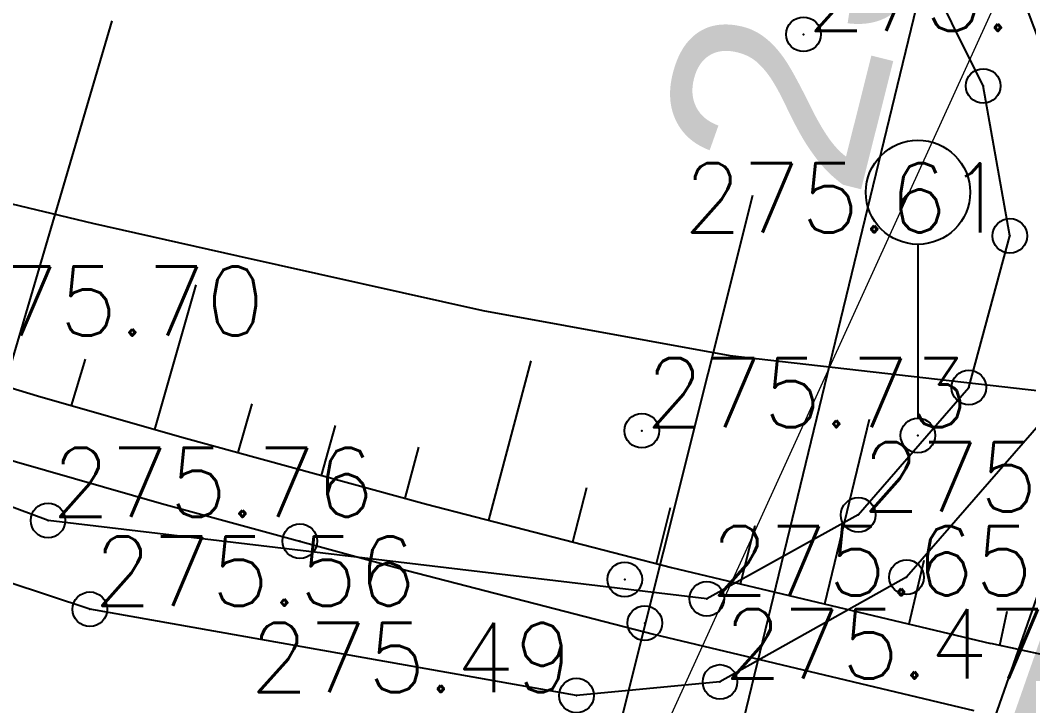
# Model space of a CAD drawing. Header units: millimetres. Extents: x 524954 to 526204, y 9523489 to 9524010.
# Drawn here: x 525419.52 to 525434.09, y 9523661.08 to 9523670.98 of the extents above; entities that cross this region are included whole.
import ezdxf
from ezdxf.enums import TextEntityAlignment as Align

# ---------------------------------------------------------------- set-up
doc = ezdxf.new("R2010")
doc.units = ezdxf.units.MM
doc.header["$PDMODE"] = 32
doc.header["$PDSIZE"] = 0.5
for name, color, linetype in [('Bord_Route_Existante', 6, 'Continuous'), ("Route - Bretelle d'entrée - Restitution en plan - GEM_Berme", 7, 'Continuous'), ("Route - Bretelle d'entrée - Restitution en plan - Talus remblais", 94, 'Continuous'), ("Route - Bretelle d'entrée - Tabulations", 7, 'Continuous'), ("Route - Bretelle d'entrée - Textes - Arcs", 5, 'Continuous'), ("Route - Bretelle d'entrée - Textes - Tabulations", 5, 'Continuous'), ('Route - Bretelle de sortie - Construction', 7, 'Continuous'), ('Route - Bretelle de sortie - Textes - Arcs', 7, 'Continuous'), ('Route - Route de la corniche de Brazzaville - Restitution en plan - GEM_Berme', 7, 'Continuous'), ('Route - Route de la corniche de Brazzaville - Restitution en plan - GEM_Bretelle', 7, 'Continuous'), ('Route - Route de la corniche de Brazzaville - Restitution en plan - Talus remblais', 94, 'Continuous'), ('Signalisation', 7, 'Continuous'), ('TopoAlt', 3, 'Continuous'), ('TOPOJIS', 7, 'Continuous')]:
    doc.layers.add(name, color=color, linetype=linetype)
doc.layers.add('Bord_Route_Existante_POLY3D', color=6, linetype='Continuous', plot=False)
doc.layers.add('Trottoir', color=7, linetype='Continuous', true_color=0xff6666)
doc.styles.add('Affichages route', font='arial.ttf', dxfattribs={"height": 0.5})
doc.styles.add('Cotation', font='arial.ttf')
doc.styles.add('Simplex 1.0', font='Simplex.shx', dxfattribs={"width": 0.99, "height": 1})
doc.dimstyles.new('BRAZZAVILLE', dxfattribs={"dimtxt": 0.15, "dimasz": 0.2, "dimexe": 0.5, "dimexo": 0.5, "dimgap": 0.5, "dimtad": 0, "dimzin": 0, "dimdsep": 46, "dimtxsty": 'Cotation', "dimsah": 1, "dimcen": 0.1, "dimse1": 1, "dimse2": 1, "dimclrd": 1, "dimclre": 256, "dimclrt": 1, "dimaunit": 2, "dimazin": 0, "dimtfac": 1, "dimtdec": 4, "dimtofl": 0, "dimtmove": 0, "dimatfit": 1, "dimfxl": 1, "dimtolj": 1, "dimtzin": 0, "dimlwd": 0, "dimlwe": 0, "dimarcsym": 0})

# ---------------------------------------------------------------- blocks, each defined once
blk = doc.blocks.new('TCPOINT M')
at = {"color": 0}
blk.add_point((0, 0), dxfattribs=at)
at = {"layer": 'TopoAlt', "style": 'Simplex 1.0', "width": 0.99}
blk.add_attdef('ALT', (0.15, 0.15), '', height=1, dxfattribs=at)
blk = doc.blocks.new('r023')
at = {"color": 0, "linetype": 'Continuous'}
blk.add_line((0, 2.75992), (0, 0.25), dxfattribs=at)
blk.add_circle((0.000131, 3.513147), 0.752976, dxfattribs=at)
at = {"color": 0}
blk.add_circle((0, 0), 0.25, dxfattribs=at)
blk = doc.blocks.new('MENSURA_TALSYMm_6')
at = {"layer": 'Route - Route de la corniche de Brazzaville - Restitution en plan - Talus remblais'}
for p, q in [((525421.464, 9523665.07), (525422.059, 9523667.158)), ((525420.262, 9523665.415), (525420.461, 9523666.084)), ((525426.288, 9523663.758), (525426.899, 9523666.059)), ((525422.668, 9523664.735), (525422.868, 9523665.441)), ((525423.873, 9523664.405), (525424.072, 9523665.127)), ((525431.14, 9523662.55), (525431.785, 9523665.22)), ((525425.079, 9523664.075), (525425.277, 9523664.813)), ((525427.499, 9523663.446), (525427.701, 9523664.229)), ((525428.709, 9523663.135), (525428.911, 9523663.941)), ((525429.924, 9523662.841), (525430.133, 9523663.682)), ((525432.356, 9523662.26), (525432.576, 9523663.18))]:
    blk.add_line(p, q, dxfattribs=at)
blk = doc.blocks.new('MENSURA_TALSYMm_18')
at = {"layer": "Route - Bretelle d'entrée - Restitution en plan - Talus remblais"}
blk.add_line((525433.667, 9523661.951), (525433.775, 9523662.444), dxfattribs=at)
blk = doc.blocks.new('*D61')
at = {"layer": 'Defpoints', "color": 0, "transparency": 16777216}
for p in [(525446.579, 9523699.692), (525365.743, 9523685.911), (525427.473, 9523657.774)]:
    blk.add_point(p, dxfattribs=at)
at = {"layer": 'Route - Bretelle de sortie - Construction', "color": 1, "lineweight": 0, "transparency": 16777216}
for p, q in [((525365.951, 9523686.366), (525385.057, 9523728.283)), ((525387.579, 9523726.584), (525399.8, 9523721.013)), ((525443.849, 9523700.936), (525431.628, 9523706.506)), ((525427.68, 9523658.229), (525446.786, 9523700.147))]:
    blk.add_line(p, q, dxfattribs=at)
at = {"layer": 'Route - Bretelle de sortie - Construction', "color": 1, "transparency": 16777216}
for points in [[(525387.786, 9523727.039), (525387.372, 9523726.129), (525384.849, 9523727.828)], [(525444.056, 9523701.391), (525443.642, 9523700.481), (525446.579, 9523699.692)]]:
    blk.add_solid(points, dxfattribs=at)
at = {"layer": 'Route - Bretelle de sortie - Construction', "color": 1, "transparency": 16777216, "insert": (525415.714, 9523713.76), "char_height": 3, "attachment_point": 5, "rotation": 335.4966, "style": 'Cotation'}
blk.add_mtext("\\A1;Zone d'acélération\\P70.00 m", dxfattribs=at)

msp = doc.modelspace()

# ---------------------------------------------------------------- linework, layer by layer
at = {"layer": 'Bord_Route_Existante', "flags": 128}
msp.add_lwpolyline([(525423.507, 9523682.529), (525432.528, 9523673.917), (525433.655, 9523672.219), (525434.746, 9523669.32), (525434.997, 9523667.278), (525434.359, 9523665.279), (525432.321, 9523662.935), (525429.626, 9523661.422), (525427.553, 9523661.225), (525420.526, 9523662.472), (525402.567, 9523668.413), (525391.735, 9523673.94), (525376.752, 9523682.462), (525370.67, 9523685.917)], dxfattribs=at)
at = {"layer": 'Bord_Route_Existante_POLY3D'}
msp.add_polyline3d([(525343.726, 9523728.156, 275.49), (525351.8, 9523723.613, 275.47), (525360.975, 9523718.45, 275.42), (525364.67, 9523716.372, 275.47), (525370.171, 9523713.28, 275.31), (525376.191, 9523709.871, 275.3), (525380.713, 9523707.33, 275.28), (525389.505, 9523702.482, 275.2), (525412.422, 9523689.465, 275.19), (525421.867, 9523683.787, 275.25), (525423.507, 9523682.529, 275.21), (525432.528, 9523673.917, 275.38), (525433.655, 9523672.219, 275.41), (525434.746, 9523669.32, 275.44), (525434.997, 9523667.278, 275.44), (525434.359, 9523665.279, 275.47), (525432.321, 9523662.935, 275.48), (525429.626, 9523661.422, 275.47), (525427.553, 9523661.225, 275.49), (525420.526, 9523662.472, 275.56), (525402.567, 9523668.413, 275.64), (525391.735, 9523673.94, 275.68), (525376.752, 9523682.462, 275.81), (525370.67, 9523685.917, 275.85)], dxfattribs=at)
at = {"layer": "Route - Bretelle d'entrée - Restitution en plan - GEM_Berme", "flags": 128}
msp.add_lwpolyline([(525467.651, 9523656.441), (525462.693, 9523657.093), (525457.736, 9523657.745), (525455.479, 9523658.041), (525451.725, 9523658.565), (525447.981, 9523659.149), (525443.147, 9523659.993), (525438.331, 9523660.937), (525433.539, 9523661.979)], dxfattribs=at)
at = {"layer": "Route - Bretelle d'entrée - Tabulations"}
for p, q in [((525415.199, 9523651.788), (525420.847, 9523670.974)), ((525425.246, 9523649.054), (525430.098, 9523668.456))]:
    msp.add_line(p, q, dxfattribs=at)
at = {"layer": "Route - Bretelle d'entrée - Textes - Arcs"}
msp.add_line((525429.352, 9523658.341), (525445.849, 9523726.37), dxfattribs=at)
at = {"layer": 'Route - Bretelle de sortie - Textes - Arcs'}
msp.add_line((525424.782, 9523635.753), (525447.924, 9523701.817), dxfattribs=at)
at = {"layer": 'Route - Route de la corniche de Brazzaville - Restitution en plan - GEM_Berme', "flags": 128}
msp.add_lwpolyline([(525373.254, 9523686.755), (525376.547, 9523684.803), (525380.647, 9523682.432), (525384.797, 9523680.143), (525388.994, 9523677.936), (525393.236, 9523675.812), (525397.522, 9523673.773), (525401.851, 9523671.818), (525403.965, 9523670.902), (525406.088, 9523670.006), (525410.711, 9523668.4), (525415.228, 9523666.933), (525419.771, 9523665.556), (525421.855, 9523664.958), (525425.385, 9523663.991), (525428.928, 9523663.078), (525433.539, 9523661.978)], dxfattribs=at)
at = {"layer": 'Route - Route de la corniche de Brazzaville - Restitution en plan - GEM_Bretelle', "flags": 128}
msp.add_lwpolyline([(525349.51, 9523697.857), (525358.481, 9523693.411), (525360.58, 9523692.371), (525367.452, 9523688.965), (525369.446, 9523687.85), (525376.06, 9523683.929), (525380.179, 9523681.549), (525384.346, 9523679.25), (525388.561, 9523677.034), (525392.821, 9523674.902), (525397.126, 9523672.855), (525401.473, 9523670.893), (525403.596, 9523669.972), (525405.728, 9523669.073), (525410.371, 9523667.46), (525414.906, 9523665.986), (525419.468, 9523664.603), (525421.561, 9523664.002), (525425.106, 9523663.031), (525428.664, 9523662.114), (525433.293, 9523661.008)], dxfattribs=at)
at = {"layer": 'Route - Route de la corniche de Brazzaville - Restitution en plan - Talus remblais', "flags": 128}
msp.add_lwpolyline([(525388.994, 9523677.936), (525392.56, 9523676.987), (525393.549, 9523676.499), (525397.897, 9523674.639), (525402.42, 9523673.212), (525404.614, 9523672.536), (525406.754, 9523671.73), (525411.398, 9523670.295), (525415.982, 9523669.15), (525420.563, 9523668.049), (525422.662, 9523667.578), (525426.2, 9523666.79), (525429.767, 9523666.136), (525434.455, 9523665.602)], dxfattribs=at)
at = {"layer": 'Trottoir', "flags": 128}
for points in [[(525431.623, 9523663.835), (525429.435, 9523662.623), (525419.921, 9523663.756), (525410.527, 9523667.251), (525402.929, 9523669.968), (525392.531, 9523675.094), (525382.877, 9523681.021), (525377.53, 9523683.764), (525366.337, 9523690.119), (525353.836, 9523697.252), (525340.005, 9523704.965), (525329.764, 9523710.745), (525320.282, 9523716.154), (525312.596, 9523720.462), (525303.314, 9523725.671), (525296.971, 9523729.217), (525289.209, 9523733.607), (525286.427, 9523735.183), (525285.562, 9523734.031)], [(525431.623, 9523663.835), (525433.221, 9523665.675), (525433.813, 9523667.866), (525433.427, 9523670.032), (525432.521, 9523671.859), (525431.217, 9523673.63)]]:
    msp.add_lwpolyline(points, dxfattribs=at)

# ---------------------------------------------------------------- block references
at = {"layer": "Route - Bretelle d'entrée - Restitution en plan - Talus remblais"}
msp.add_blockref('MENSURA_TALSYMm_18', (0, 0), dxfattribs=at)
at = {"layer": 'Route - Route de la corniche de Brazzaville - Restitution en plan - Talus remblais'}
msp.add_blockref('MENSURA_TALSYMm_6', (0, 0), dxfattribs=at)
at = {"layer": 'Signalisation'}
msp.add_blockref('r023', (525432.485, 9523664.984), dxfattribs=at)
at = {"layer": 'TOPOJIS'}
ref = msp.add_blockref('TCPOINT M', (525430.832, 9523670.778, 275.45), dxfattribs=at)
ref.add_attrib('ALT', '275.45', (525430.882, 9523670.828, 275.45), dxfattribs={"layer": 'TopoAlt', "height": 1, "style": 'Simplex 1.0', "width": 0.99})
for p in [(525433.427, 9523670.032, 275.6), (525433.221, 9523665.675, 275.62), (525432.485, 9523664.984, 275.59), (525423.559, 9523663.457, 275.77), (525428.25, 9523662.903, 275.7), (525432.321, 9523662.935, 275.48), (525428.539, 9523662.273, 275.68)]:
    msp.add_blockref('TCPOINT M', p, dxfattribs=at)
ref = msp.add_blockref('TCPOINT M', (525433.813, 9523667.866, 275.61), dxfattribs=at)
ref.add_attrib('ALT', '275.61', dxfattribs={"layer": 'TopoAlt', "height": 1, "style": 'Simplex 1.0', "width": 0.99}).set_placement((525433.763, 9523667.916, 275.61), align=Align.RIGHT)
ref = msp.add_blockref('TCPOINT M', (525418.331, 9523666.375, 275.7), dxfattribs=at)
ref.add_attrib('ALT', '275.70', (525418.381, 9523666.425, 275.7), dxfattribs={"layer": 'TopoAlt', "height": 1, "style": 'Simplex 1.0', "width": 0.99})
ref = msp.add_blockref('TCPOINT M', (525428.498, 9523665.052, 275.73), dxfattribs=at)
ref.add_attrib('ALT', '275.73', (525428.548, 9523665.102, 275.73), dxfattribs={"layer": 'TopoAlt', "height": 1, "style": 'Simplex 1.0', "width": 0.99})
ref = msp.add_blockref('TCPOINT M', (525431.623, 9523663.835, 275.65), dxfattribs=at)
ref.add_attrib('ALT', '275.65', (525431.673, 9523663.885, 275.65), dxfattribs={"layer": 'TopoAlt', "height": 1, "style": 'Simplex 1.0', "width": 0.99})
ref = msp.add_blockref('TCPOINT M', (525419.921, 9523663.756, 275.76), dxfattribs=at)
ref.add_attrib('ALT', '275.76', (525419.971, 9523663.806, 275.76), dxfattribs={"layer": 'TopoAlt', "height": 1, "style": 'Simplex 1.0', "width": 0.99})
ref = msp.add_blockref('TCPOINT M', (525429.435, 9523662.623, 275.65), dxfattribs=at)
ref.add_attrib('ALT', '275.65', (525429.485, 9523662.673, 275.65), dxfattribs={"layer": 'TopoAlt', "height": 1, "style": 'Simplex 1.0', "width": 0.99})
ref = msp.add_blockref('TCPOINT M', (525420.526, 9523662.472, 275.56), dxfattribs=at)
ref.add_attrib('ALT', '275.56', (525420.576, 9523662.522, 275.56), dxfattribs={"layer": 'TopoAlt', "height": 1, "style": 'Simplex 1.0', "width": 0.99})
ref = msp.add_blockref('TCPOINT M', (525429.626, 9523661.422, 275.47), dxfattribs=at)
ref.add_attrib('ALT', '275.47', (525429.676, 9523661.472, 275.47), dxfattribs={"layer": 'TopoAlt', "height": 1, "style": 'Simplex 1.0', "width": 0.99})
ref = msp.add_blockref('TCPOINT M', (525427.553, 9523661.225, 275.49), dxfattribs=at)
ref.add_attrib('ALT', '275.49', dxfattribs={"layer": 'TopoAlt', "height": 1, "style": 'Simplex 1.0', "width": 0.99}).set_placement((525427.503, 9523661.275, 275.49), align=Align.RIGHT)

# ---------------------------------------------------------------- texts
at = {"layer": "Route - Bretelle d'entrée - Textes - Tabulations", "style": 'Affichages route'}
msp.add_text('230.0', height=3, rotation=75.9599, dxfattribs=at).set_placement((525430.158, 9523668.699), align=Align.MIDDLE_LEFT)
at = {"layer": 'Route - Bretelle de sortie - Textes - Arcs', "style": 'Affichages route'}
for s, rotation, p in [('G=30.45gr', 62.599, (525414.966, 9523677.269)), ('R=200.0', 70.6949, (525436.353, 9523668.035))]:
    msp.add_text(s, height=3, rotation=rotation, dxfattribs=at).set_placement(p, align=Align.TOP_CENTER)

# ---------------------------------------------------------------- dimensions: what is measured, and where the dimension line sits
at = {"layer": 'Route - Bretelle de sortie - Construction'}
dim = msp.add_aligned_dim(p1=(525365.743, 9523685.911), p2=(525427.473, 9523657.774), distance=46.066, text="Zone d'acélération\\P70.00 m", dimstyle='BRAZZAVILLE', override={"dimtxt": 3, "dimasz": 3, "dimse1": 0, "dimse2": 0, "dimclre": 1}, dxfattribs=at)
dim.commit()
dim.dimension.update_dxf_attribs({"geometry": '*D61', "text_midpoint": (525415.714, 9523713.76)})

doc.saveas('drawing.dxf')
